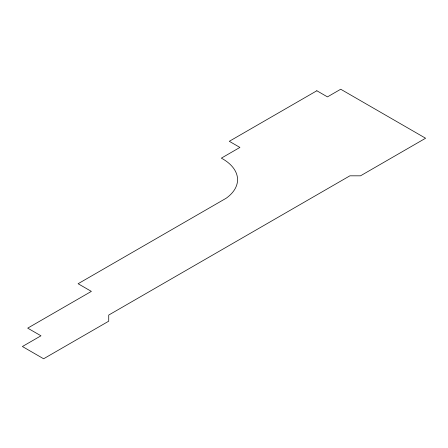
<?xml version="1.0" encoding="UTF-8"?>
<svg xmlns="http://www.w3.org/2000/svg" width="448" height="448" viewBox="0 0 448 448"><rect width="100%" height="100%" fill="white"/><g stroke="black" fill="none" stroke-linecap="round" stroke-linejoin="round"><path stroke-width="0.67" d="M316.842 90.759L229.303 141.299L239.915 147.426L221.346 158.144A51.038 29.467 0 0 1 226.139 198.262L78.103 283.73L91.37 291.385L27.703 328.143L40.97 335.798L22.4 346.517L43.618 358.77L108.724 321.188L108.724 315.062L349.888 175.823L360.5 175.823L425.6 138.236L340.715 89.23L327.454 96.886L316.842 90.759"/></g></svg>
